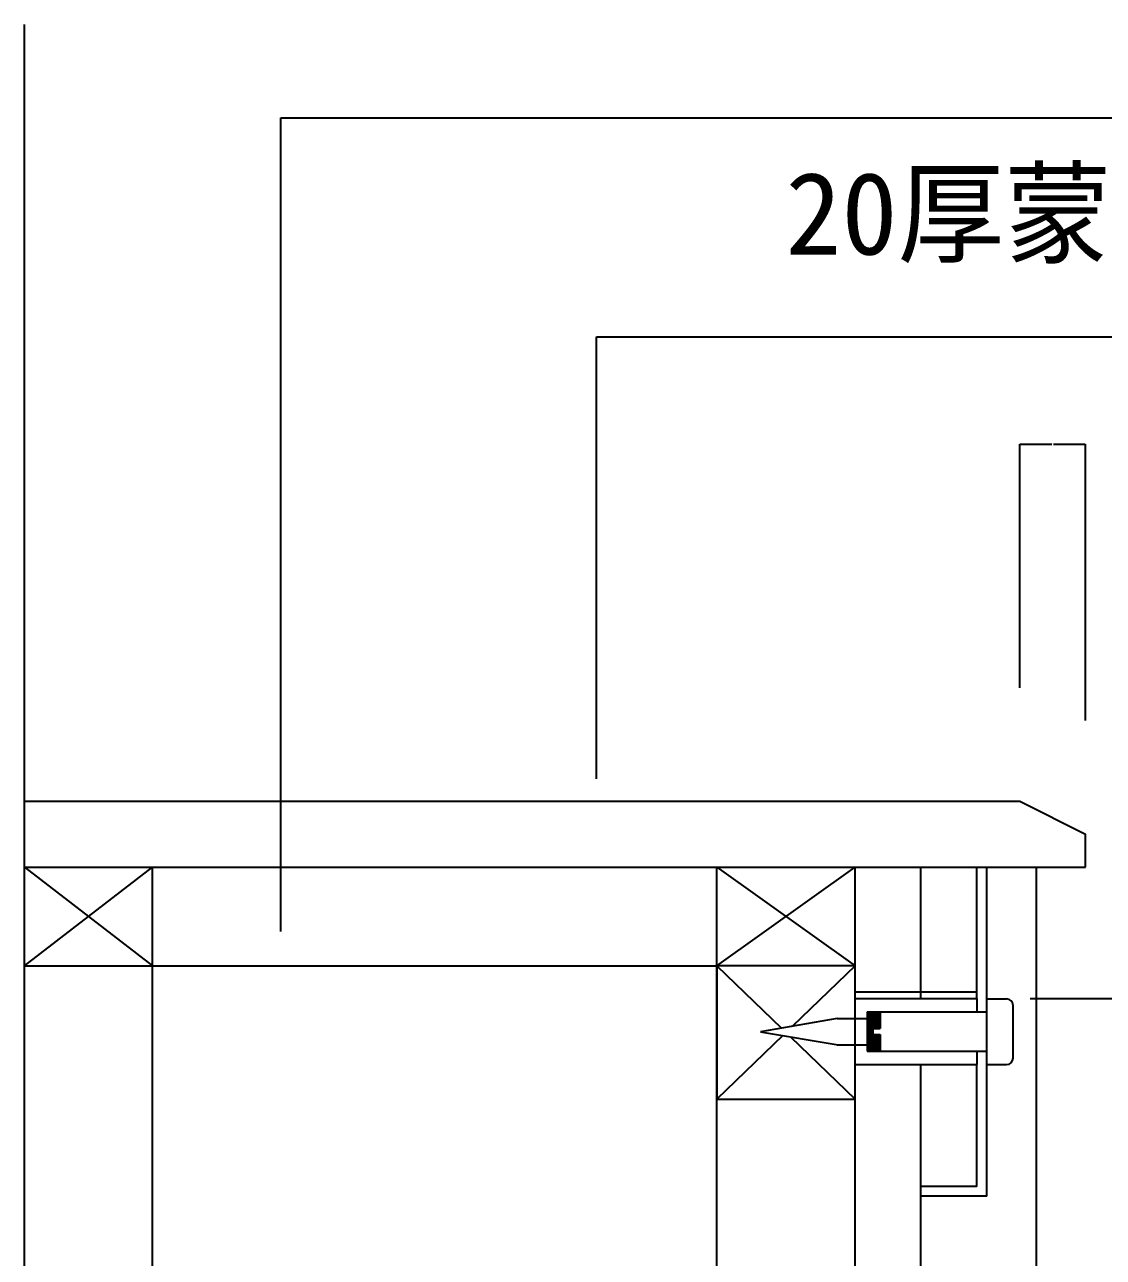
# Model space of a CAD drawing. Header units: metres. Extents: x 255888 to 260244, y 1005 to 5882.
# Drawn here: x 255888 to 257198, y 4250 to 5748 of the extents above; entities that cross this region are included whole.
import ezdxf

# ---------------------------------------------------------------- set-up
doc = ezdxf.new("R2010")
doc.units = ezdxf.units.M
for name, color, linetype in [('12', 1, 'Continuous'), ('15', 2, 'Continuous'), ('17', 1, 'Continuous'), ('19', 8, 'Continuous'), ('LAYER1', 8, 'Continuous'), ('LAYER3', 8, 'Continuous')]:
    doc.layers.add(name, color=color, linetype=linetype)
doc.dimstyles.get("Standard").update_dxf_attribs({"dimtxt": 2.5, "dimasz": 2.5, "dimexe": 1.25, "dimexo": 0.625, "dimtad": 1, "dimcen": 2.5, "dimazin": 3, "dimtfac": 1, "dimtmove": 0, "dimatfit": 3})

# ---------------------------------------------------------------- blocks, each defined once
blk = doc.blocks.new('_CLOSEDFILLED')
at = {"color": 0, "linetype": 'BYBLOCK'}
blk.add_solid([(-1, 0.2), (0, 0), (-1, -0.2)], dxfattribs=at)
blk = doc.blocks.new('*D12')
for p, q in [((257096.61, 4942.47), (257096.61, 5238.52)), ((257096.86, 5238.52), (257135.61, 5238.52)), ((257137.61, 5238.52), (257176.36, 5238.52)), ((257176.61, 4902.47), (257176.61, 5238.52))]:
    blk.add_line(p, q)
at = {"layer": 'Defpoints'}
for p in [(257096.61, 5238.52), (257096.61, 4942.47), (257176.61, 4902.47)]:
    blk.add_point(p, dxfattribs=at)
at = {"layer": 'LAYER1', "xscale": 0.25, "yscale": 0.25, "rotation": 180}
blk.add_blockref('_CLOSEDFILLED', (257096.61, 5238.52), dxfattribs=at)
at = {"layer": 'LAYER1', "xscale": 0.25, "yscale": 0.25}
blk.add_blockref('_CLOSEDFILLED', (257176.61, 5238.52), dxfattribs=at)
at = {"layer": 'LAYER1', "insert": (257136.61, 5238.52), "char_height": 1, "attachment_point": 5}
blk.add_mtext('20', dxfattribs=at)

msp = doc.modelspace()

# ---------------------------------------------------------------- hatches: boundary and pattern name
at = {"layer": 'LAYER3'}
h = msp.add_hatch(dxfattribs=at)
h.set_pattern_fill('CORK', scale=200)
h.paths.add_polyline_path([(256976.61, 4564.72), (257044.61, 4564.72), (257044.61, 4724.55), (256976.61, 4724.55)])
h.paths.add_polyline_path([(256976.61, 4336.55), (257044.61, 4336.55), (257044.61, 4484.72), (256976.61, 4484.72)])
h.paths.add_polyline_path([(257044.61, 3752.55), (256976.61, 3752.55), (256976.61, 2296.55), (257044.61, 2296.55), (257044.61, 3376.11)])
h.paths.add_polyline_path([(256976.61, 1565.03), (257044.61, 1565.03), (257044.61, 1712.55), (256976.61, 1712.55)])
h.paths.add_polyline_path([(256976.61, 1324.55), (257044.61, 1324.55), (257044.61, 1485.03), (256976.61, 1485.03)])
h.paths.add_polyline_path([(256976.61, 4484.72), (256896.61, 4484.72), (256896.61, 4442.73), (256896.61, 2069.67), (256976.61, 2069.67)])
h.paths.add_polyline_path([(256976.61, 4724.55), (256896.61, 4724.55), (256896.61, 4564.72), (256976.61, 4564.72)])
h.paths.add_polyline_path([(256896.61, 1775.98), (256976.61, 1775.98), (256976.61, 2069.67), (256896.61, 2069.67)])
h.paths.add_polyline_path([(256976.61, 1775.98), (256896.61, 1775.98), (256896.61, 1565.03), (256976.61, 1565.03)])
h.paths.add_polyline_path([(256896.61, 1324.55), (256948.72, 1324.55), (256976.61, 1324.55), (256976.61, 1485.03), (256896.61, 1485.03), (256896.61, 1443.04)])

# ---------------------------------------------------------------- linework, layer by layer
at = {"layer": '12'}
for p, q in [((255887.57, 4804.55), (257096.61, 4804.55)), ((257096.61, 4804.55), (257176.61, 4764.55)), ((257176.61, 4724.55), (257176.61, 4764.55)), ((255887.57, 4724.55), (256043.06, 4604.55)), ((255887.57, 4604.55), (256043.06, 4724.55)), ((255887.57, 4724.55), (257176.61, 4724.55)), ((256043.06, 1004.55), (256043.06, 4724.55)), ((256728.57, 1004.55), (256728.57, 4724.55)), ((256728.57, 4604.55), (256896.61, 4724.55)), ((256728.57, 4724.55), (256896.61, 4604.55)), ((256896.61, 1541.03), (256896.61, 4724.55)), ((256976.61, 4564.72), (256976.61, 4724.55)), ((257044.61, 4564.72), (257044.61, 4724.55)), ((257056.61, 4324.55), (257056.61, 4724.55)), ((255887.57, 4604.55), (256728.57, 4604.55)), ((256896.61, 4604.55), (256728.57, 4604.55)), ((256728.57, 4604.55), (256728.57, 4442.73)), ((256728.57, 4604.55), (256807.18, 4528.85)), ((256896.61, 4604.55), (256820.41, 4531.17)), ((256896.61, 4538.63), (256896.61, 4604.55)), ((256808.69, 4519.89), (256728.57, 4442.73)), ((256818.1, 4518.33), (256896.61, 4442.73)), ((256896.61, 4442.73), (256896.61, 4509.59)), ((256976.61, 1565.03), (256976.61, 4484.72)), ((257044.61, 4336.55), (257044.61, 4484.72)), ((256728.57, 4442.73), (256896.61, 4442.73)), ((257044.61, 4336.55), (256976.61, 4336.55)), ((257056.61, 4324.55), (256976.61, 4324.55))]:
    msp.add_line(p, q, dxfattribs=at)
at = {"layer": '15'}
msp.add_line((255887.57, 1004.55), (255887.57, 5748.01), dxfattribs=at)
at = {"layer": '17'}
for p, q in [((256896.61, 4564.72), (257044.61, 4564.72)), ((257044.61, 4564.72), (257044.61, 4548.72)), ((257056.61, 4564.41), (257080.61, 4564.41)), ((257088.61, 4492.55), (257088.61, 4556.41)), ((257088.61, 4492.55), (257088.61, 4556.41)), ((256875.02, 4540.72), (256781.6, 4524.38)), ((256875.02, 4540.72), (256911.1, 4540.72)), ((256911.1, 4548.72), (257056.22, 4548.72)), ((256911.1, 4548.72), (256911.1, 4500.72)), ((256911.1, 4548.72), (257038.93, 4548.72)), ((256911.1, 4548.72), (256911.1, 4528.42)), ((256911.1, 4548.54), (256927.1, 4548.54)), ((256911.1, 4547.54), (256927.1, 4547.54)), ((256911.1, 4546.54), (256927.1, 4546.54)), ((256911.1, 4545.54), (256927.1, 4545.54)), ((256911.1, 4544.54), (256927.1, 4544.54)), ((256911.1, 4543.54), (256927.1, 4543.54)), ((256911.1, 4542.54), (256927.1, 4542.54)), ((256911.1, 4541.54), (256927.1, 4541.54)), ((256911.1, 4540.54), (256927.1, 4540.54)), ((256911.1, 4539.54), (256927.1, 4539.54)), ((256911.1, 4538.54), (256927.1, 4538.54)), ((256912.41, 4548.72), (257056.61, 4548.72)), ((256927.1, 4548.72), (256927.1, 4528.42)), ((256781.6, 4524.38), (256876.08, 4508.72)), ((256911.1, 4537.54), (256927.1, 4537.54)), ((256911.1, 4536.54), (256927.1, 4536.54)), ((256911.1, 4535.54), (256927.1, 4535.54)), ((256911.1, 4534.54), (256927.1, 4534.54)), ((256911.1, 4533.54), (256927.1, 4533.54)), ((256911.1, 4532.54), (256927.1, 4532.54)), ((256911.1, 4531.54), (256927.1, 4531.54)), ((256911.1, 4530.54), (256927.1, 4530.54)), ((256911.1, 4529.54), (256927.1, 4529.54)), ((256911.1, 4528.54), (256927.1, 4528.54)), ((256911.1, 4527.54), (256918.34, 4527.54)), ((256911.1, 4526.54), (256918.34, 4526.54)), ((256911.1, 4525.54), (256918.34, 4525.54)), ((256911.1, 4524.54), (256918.34, 4524.54)), ((256911.1, 4523.54), (256918.34, 4523.54)), ((256918.34, 4528.42), (256918.34, 4520.98)), ((256927.1, 4528.42), (256918.34, 4528.42)), ((256875.02, 4508.72), (256911.1, 4508.72)), ((256911.1, 4522.54), (256918.34, 4522.54)), ((256911.1, 4521.54), (256918.34, 4521.54)), ((256911.1, 4520.54), (256927.1, 4520.54)), ((256911.1, 4519.54), (256927.1, 4519.54)), ((256911.1, 4518.54), (256927.1, 4518.54)), ((256911.1, 4517.54), (256927.1, 4517.54)), ((256911.1, 4516.54), (256927.1, 4516.54)), ((256911.1, 4515.54), (256927.1, 4515.54)), ((256911.1, 4514.54), (256927.1, 4514.54)), ((256911.1, 4513.54), (256927.1, 4513.54)), ((256911.1, 4512.54), (256927.1, 4512.54)), ((256911.1, 4511.54), (256927.1, 4511.54)), ((256911.1, 4510.54), (256927.1, 4510.54)), ((256911.1, 4509.54), (256927.1, 4509.54)), ((256911.1, 4508.54), (256927.1, 4508.54)), ((256918.34, 4520.98), (256927.1, 4520.98)), ((256927.1, 4520.98), (256927.1, 4500.72)), ((256911.1, 4507.54), (256927.1, 4507.54)), ((256911.1, 4506.54), (256927.1, 4506.54)), ((256911.1, 4505.54), (256927.1, 4505.54)), ((256911.1, 4504.54), (256927.1, 4504.54)), ((256911.1, 4503.54), (256927.1, 4503.54)), ((256911.1, 4502.54), (256927.1, 4502.54)), ((256911.1, 4501.54), (256927.1, 4501.54)), ((256911.1, 4500.72), (257038.93, 4500.72)), ((256912.41, 4500.72), (257056.61, 4500.72)), ((256912.41, 4500.72), (257056.61, 4500.72)), ((257044.61, 4500.72), (257044.61, 4484.72)), ((256896.61, 4484.72), (257044.61, 4484.72)), ((257027.62, 4484.72), (257027.62, 4484.72)), ((257056.61, 4484.55), (257080.61, 4484.55))]:
    msp.add_line(p, q, dxfattribs=at)
for centre, start, end in [((257080.61, 4556.41), 0, 90), ((257080.61, 4556.41), 0, 90), ((257080.61, 4492.55), 270, 0), ((257080.61, 4492.55), 270, 0)]:
    msp.add_arc(centre, 8, start, end, dxfattribs=at)
at = {"layer": '19'}
msp.add_line((257116.61, 4724.55), (257116.61, 1004.55), dxfattribs=at)

# ---------------------------------------------------------------- texts
at = {"layer": 'LAYER1', "insert": (256812.08, 5568.76), "char_height": 100, "attachment_point": 1}
msp.add_mtext('20厚蒙古黑台板', dxfattribs=at)

# ---------------------------------------------------------------- dimensions: what is measured, and where the dimension line sits
at = {"layer": 'LAYER1'}
dim = msp.add_linear_dim(base=(257096.61, 5238.52), p1=(257096.61, 4942.47), p2=(257176.61, 4902.47), text='20', dimstyle='Standard', dxfattribs=at)
dim.commit()
dim.dimension.update_dxf_attribs({"geometry": '*D12', "text_midpoint": (257136.61, 5238.52)})

# ---------------------------------------------------------------- leaders
for points in [[(256198.94, 4646.29), (256198.94, 5634.62), (257858.43, 5634.62)], [(256582.4, 4831.7), (256582.4, 5368.59), (257858.43, 5368.59)], [(257109.18, 4564.97), (260217.85, 4564.97)]]:
    msp.add_leader(points, dimstyle='Standard', dxfattribs=at)

doc.saveas('drawing.dxf')
